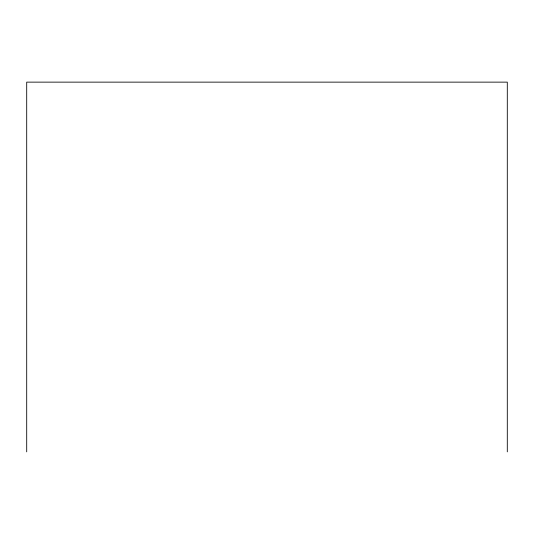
<?xml version="1.0" encoding="UTF-8"?>
<svg xmlns="http://www.w3.org/2000/svg" width="534" height="534" viewBox="0 0 534 534"><rect width="100%" height="100%" fill="white"/><g stroke="black" fill="none" stroke-linecap="round" stroke-linejoin="round"><path stroke-width="0.8" d="M507.3 451.864L507.3 82.136L26.7 82.136L26.7 451.864"/></g></svg>
